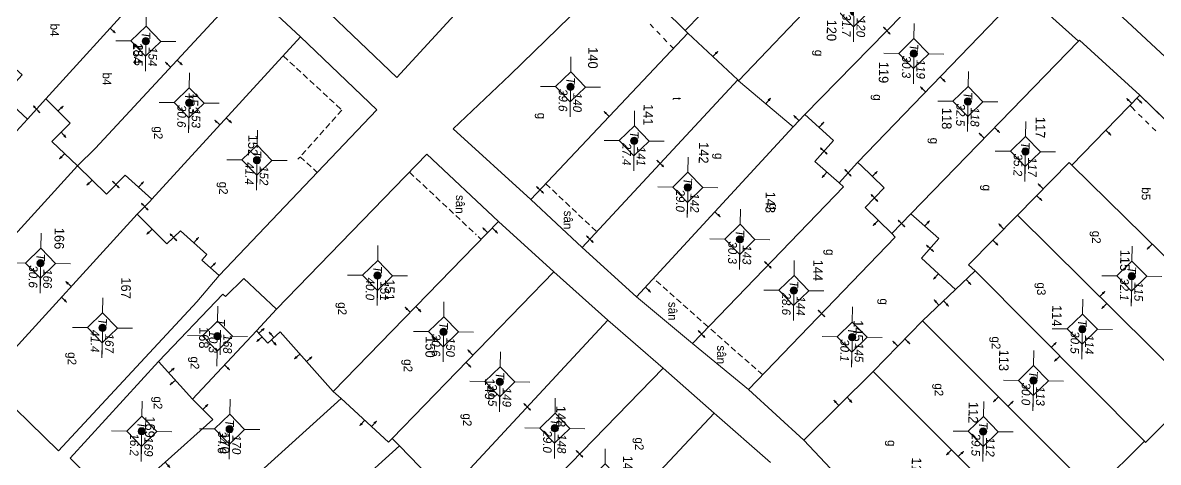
# Model space of a CAD drawing. Extents: x 601689 to 602595, y 1189742 to 1190763.
# Drawn here: x 602234.73 to 602281.96, y 1190273.75 to 1190292.01 of the extents above; entities that cross this region are included whole.
import ezdxf
from ezdxf.enums import TextEntityAlignment as Align

# ---------------------------------------------------------------- set-up
doc = ezdxf.new("R2010")
doc.units = 0
doc.header["$MEASUREMENT"] = 0
doc.linetypes.add('HIDDEN', pattern=[0.375, 0.25, -0.125])
for name, color, linetype in [('10', 250, 'Continuous'), ('11', 7, 'Continuous'), ('13', 7, 'Continuous'), ('14', 7, 'Continuous'), ('15', 7, 'Continuous'), ('16', 7, 'Continuous'), ('25', 7, 'Continuous'), ('53', 7, 'Continuous'), ('57', 7, 'Continuous')]:
    doc.layers.add(name, color=color, linetype=linetype)
doc.styles.add('TXT', font='vnshx.shx')

# ---------------------------------------------------------------- blocks, each defined once
blk = doc.blocks.new('NH3R')
at = {"layer": '16', "color": 7, "linetype": 'Continuous', "lineweight": 0}
for p, q in [((0, 0), (0.297, -0.005)), ((0.297, -0.005), (0.186, 0.031)), ((0.297, -0.005), (0.189, -0.033))]:
    blk.add_line(p, q, dxfattribs=at)
blk = doc.blocks.new('NH3')
at = {"layer": '16', "color": 7, "linetype": 'Continuous', "lineweight": 0}
for p, q in [((-0.199, -0.002), (-0.113, 0.021)), ((0.197, -0.012), (0.107, 0.015)), ((-0.199, -0.002), (0.197, -0.012)), ((-0.199, -0.002), (-0.116, -0.035)), ((0.197, -0.012), (0.104, -0.027))]:
    blk.add_line(p, q, dxfattribs=at)
blk = doc.blocks.new('*M394394394394')
at = {"layer": '13', "color": 3, "linetype": 'Continuous', "lineweight": 0}
blk.add_line((602556.585, 1189945.628), (602557.605, 1189945.628), dxfattribs=at)
at = {"layer": '13', "color": 3, "linetype": 'Continuous', "lineweight": 0, "style": 'TXT', "oblique": 7.6055}
blk.add_text('T', height=0.36, dxfattribs=at).set_placement((602556.388, 1189945.628), align=Align.MIDDLE_RIGHT)
for s, p in [('115', (602556.735, 1189945.928)), ('32.1', (602556.585, 1189945.328))]:
    blk.add_text(s, height=0.36, dxfattribs=at).set_placement(p, align=Align.MIDDLE_LEFT)
blk = doc.blocks.new('*M399399399399')
at = {"layer": '13', "color": 3, "linetype": 'Continuous', "lineweight": 0}
blk.add_line((602558.817, 1189943.605), (602559.837, 1189943.605), dxfattribs=at)
at = {"layer": '13', "color": 3, "linetype": 'Continuous', "lineweight": 0, "style": 'TXT', "oblique": 7.6055}
for s, p in [('114', (602558.967, 1189943.905)), ('30.5', (602558.817, 1189943.305))]:
    blk.add_text(s, height=0.36, dxfattribs=at).set_placement(p, align=Align.MIDDLE_LEFT)
blk.add_text('T', height=0.36, dxfattribs=at).set_placement((602558.62, 1189943.605), align=Align.MIDDLE_RIGHT)
blk = doc.blocks.new('*M403403403403')
at = {"layer": '13', "color": 3, "linetype": 'Continuous', "lineweight": 0}
blk.add_line((602560.985, 1189941.602), (602562.005, 1189941.602), dxfattribs=at)
at = {"layer": '13', "color": 3, "linetype": 'Continuous', "lineweight": 0, "style": 'TXT', "oblique": 7.6055}
for s, p in [('113', (602561.135, 1189941.902)), ('30.0', (602560.985, 1189941.302))]:
    blk.add_text(s, height=0.36, dxfattribs=at).set_placement(p, align=Align.MIDDLE_LEFT)
blk.add_text('T', height=0.36, dxfattribs=at).set_placement((602560.788, 1189941.602), align=Align.MIDDLE_RIGHT)
blk = doc.blocks.new('*M404404404404')
at = {"layer": '13', "color": 3, "linetype": 'Continuous', "lineweight": 0}
blk.add_line((602551.473, 1189941.129), (602552.493, 1189941.129), dxfattribs=at)
at = {"layer": '13', "color": 3, "linetype": 'Continuous', "lineweight": 0, "style": 'TXT', "oblique": 7.6055}
for s, p in [('117', (602551.623, 1189941.429)), ('35.2', (602551.473, 1189940.829))]:
    blk.add_text(s, height=0.36, dxfattribs=at).set_placement(p, align=Align.MIDDLE_LEFT)
blk.add_text('T', height=0.36, dxfattribs=at).set_placement((602551.276, 1189941.129), align=Align.MIDDLE_RIGHT)
blk = doc.blocks.new('*M408408408408')
at = {"layer": '13', "color": 3, "linetype": 'Continuous', "lineweight": 0}
blk.add_line((602563.13, 1189939.548), (602564.15, 1189939.548), dxfattribs=at)
at = {"layer": '13', "color": 3, "linetype": 'Continuous', "lineweight": 0, "style": 'TXT', "oblique": 7.6055}
blk.add_text('T', height=0.36, dxfattribs=at).set_placement((602562.933, 1189939.548), align=Align.MIDDLE_RIGHT)
for s, p in [('112', (602563.28, 1189939.848)), ('29.5', (602563.13, 1189939.248))]:
    blk.add_text(s, height=0.36, dxfattribs=at).set_placement(p, align=Align.MIDDLE_LEFT)
blk = doc.blocks.new('*M410410410410')
at = {"layer": '13', "color": 3, "linetype": 'Continuous', "lineweight": 0}
blk.add_line((602549.431, 1189938.712), (602550.451, 1189938.712), dxfattribs=at)
at = {"layer": '13', "color": 3, "linetype": 'Continuous', "lineweight": 0, "style": 'TXT', "oblique": 7.6055}
for s, p in [('118', (602549.581, 1189939.012)), ('32.5', (602549.431, 1189938.412))]:
    blk.add_text(s, height=0.36, dxfattribs=at).set_placement(p, align=Align.MIDDLE_LEFT)
blk.add_text('T', height=0.36, dxfattribs=at).set_placement((602549.234, 1189938.712), align=Align.MIDDLE_RIGHT)
blk = doc.blocks.new('*M416416416416')
at = {"layer": '13', "color": 3, "linetype": 'Continuous', "lineweight": 0}
blk.add_line((602547.474, 1189936.43), (602548.494, 1189936.43), dxfattribs=at)
at = {"layer": '13', "color": 3, "linetype": 'Continuous', "lineweight": 0, "style": 'TXT', "oblique": 7.6055}
for s, p in [('119', (602547.624, 1189936.73)), ('30.3', (602547.474, 1189936.13))]:
    blk.add_text(s, height=0.36, dxfattribs=at).set_placement(p, align=Align.MIDDLE_LEFT)
blk.add_text('T', height=0.36, dxfattribs=at).set_placement((602547.277, 1189936.43), align=Align.MIDDLE_RIGHT)
blk = doc.blocks.new('*M421421421421')
at = {"layer": '13', "color": 3, "linetype": 'Continuous', "lineweight": 0}
blk.add_line((602559.287, 1189934.036), (602560.307, 1189934.036), dxfattribs=at)
at = {"layer": '13', "color": 3, "linetype": 'Continuous', "lineweight": 0, "style": 'TXT', "oblique": 7.6055}
for s, p in [('145', (602559.437, 1189934.336)), ('30.1', (602559.287, 1189933.736))]:
    blk.add_text(s, height=0.36, dxfattribs=at).set_placement(p, align=Align.MIDDLE_LEFT)
blk.add_text('T', height=0.36, dxfattribs=at).set_placement((602559.09, 1189934.036), align=Align.MIDDLE_RIGHT)
blk = doc.blocks.new('*M422422422422')
at = {"layer": '13', "color": 3, "linetype": 'Continuous', "lineweight": 0}
blk.add_line((602545.777, 1189933.914), (602546.797, 1189933.914), dxfattribs=at)
at = {"layer": '13', "color": 3, "linetype": 'Continuous', "lineweight": 0, "style": 'TXT', "oblique": 7.6055}
blk.add_text('T', height=0.36, dxfattribs=at).set_placement((602545.58, 1189933.914), align=Align.MIDDLE_RIGHT)
for s, p in [('120', (602545.927, 1189934.214)), ('31.7', (602545.777, 1189933.614))]:
    blk.add_text(s, height=0.36, dxfattribs=at).set_placement(p, align=Align.MIDDLE_LEFT)
blk = doc.blocks.new('*M430430430430')
at = {"layer": '13', "color": 3, "linetype": 'Continuous', "lineweight": 0}
blk.add_line((602557.385, 1189931.584), (602558.405, 1189931.584), dxfattribs=at)
at = {"layer": '13', "color": 3, "linetype": 'Continuous', "lineweight": 0, "style": 'TXT', "oblique": 7.6055}
for s, p in [('144', (602557.535, 1189931.884)), ('28.6', (602557.385, 1189931.284))]:
    blk.add_text(s, height=0.36, dxfattribs=at).set_placement(p, align=Align.MIDDLE_LEFT)
blk.add_text('T', height=0.36, dxfattribs=at).set_placement((602557.188, 1189931.584), align=Align.MIDDLE_RIGHT)
blk = doc.blocks.new('*M435435435435')
at = {"layer": '13', "color": 3, "linetype": 'Continuous', "lineweight": 0}
blk.add_line((602555.294, 1189929.313), (602556.314, 1189929.313), dxfattribs=at)
at = {"layer": '13', "color": 3, "linetype": 'Continuous', "lineweight": 0, "style": 'TXT', "oblique": 7.6055}
for s, p in [('143', (602555.444, 1189929.613)), ('30.3', (602555.294, 1189929.013))]:
    blk.add_text(s, height=0.36, dxfattribs=at).set_placement(p, align=Align.MIDDLE_LEFT)
blk.add_text('T', height=0.36, dxfattribs=at).set_placement((602555.097, 1189929.313), align=Align.MIDDLE_RIGHT)
blk = doc.blocks.new('*M441441441441')
at = {"layer": '13', "color": 3, "linetype": 'Continuous', "lineweight": 0}
blk.add_line((602553.167, 1189927.111), (602554.187, 1189927.111), dxfattribs=at)
at = {"layer": '13', "color": 3, "linetype": 'Continuous', "lineweight": 0, "style": 'TXT', "oblique": 7.6055}
for s, p in [('142', (602553.317, 1189927.411)), ('29.0', (602553.167, 1189926.811))]:
    blk.add_text(s, height=0.36, dxfattribs=at).set_placement(p, align=Align.MIDDLE_LEFT)
blk.add_text('T', height=0.36, dxfattribs=at).set_placement((602552.97, 1189927.111), align=Align.MIDDLE_RIGHT)
blk = doc.blocks.new('*M450450450450')
at = {"layer": '13', "color": 3, "linetype": 'Continuous', "lineweight": 0}
blk.add_line((602551.264, 1189924.854), (602552.284, 1189924.854), dxfattribs=at)
at = {"layer": '13', "color": 3, "linetype": 'Continuous', "lineweight": 0, "style": 'TXT', "oblique": 7.6055}
blk.add_text('T', height=0.36, dxfattribs=at).set_placement((602551.067, 1189924.854), align=Align.MIDDLE_RIGHT)
for s, p in [('141', (602551.414, 1189925.154)), ('27.4', (602551.264, 1189924.554))]:
    blk.add_text(s, height=0.36, dxfattribs=at).set_placement(p, align=Align.MIDDLE_LEFT)
blk = doc.blocks.new('*M460460460460')
at = {"layer": '13', "color": 3, "linetype": 'Continuous', "lineweight": 0}
blk.add_line((602549.061, 1189922.173), (602550.081, 1189922.173), dxfattribs=at)
at = {"layer": '13', "color": 3, "linetype": 'Continuous', "lineweight": 0, "style": 'TXT', "oblique": 7.6055}
for s, p in [('140', (602549.211, 1189922.473)), ('39.6', (602549.061, 1189921.873))]:
    blk.add_text(s, height=0.36, dxfattribs=at).set_placement(p, align=Align.MIDDLE_LEFT)
blk.add_text('T', height=0.36, dxfattribs=at).set_placement((602548.864, 1189922.173), align=Align.MIDDLE_RIGHT)
blk = doc.blocks.new('*M462462462462')
at = {"layer": '13', "color": 3, "linetype": 'Continuous', "lineweight": 0}
blk.add_line((602563.255, 1189921.729), (602564.275, 1189921.729), dxfattribs=at)
at = {"layer": '13', "color": 3, "linetype": 'Continuous', "lineweight": 0, "style": 'TXT', "oblique": 7.6055}
for s, p in [('148', (602563.405, 1189922.029)), ('29.0', (602563.255, 1189921.429))]:
    blk.add_text(s, height=0.36, dxfattribs=at).set_placement(p, align=Align.MIDDLE_LEFT)
blk.add_text('T', height=0.36, dxfattribs=at).set_placement((602563.058, 1189921.729), align=Align.MIDDLE_RIGHT)
blk = doc.blocks.new('*M466466466466')
at = {"layer": '13', "color": 3, "linetype": 'Continuous', "lineweight": 0}
blk.add_line((602561.356, 1189919.418), (602562.376, 1189919.418), dxfattribs=at)
at = {"layer": '13', "color": 3, "linetype": 'Continuous', "lineweight": 0, "style": 'TXT', "oblique": 7.6055}
for s, p in [('149', (602561.506, 1189919.718)), ('30.5', (602561.356, 1189919.118))]:
    blk.add_text(s, height=0.36, dxfattribs=at).set_placement(p, align=Align.MIDDLE_LEFT)
blk.add_text('T', height=0.36, dxfattribs=at).set_placement((602561.159, 1189919.418), align=Align.MIDDLE_RIGHT)
blk = doc.blocks.new('*M473473473473')
at = {"layer": '13', "color": 3, "linetype": 'Continuous', "lineweight": 0}
blk.add_line((602559.313, 1189917.041), (602560.333, 1189917.041), dxfattribs=at)
at = {"layer": '13', "color": 3, "linetype": 'Continuous', "lineweight": 0, "style": 'TXT', "oblique": 7.6055}
for s, p in [('150', (602559.463, 1189917.341)), ('30.6', (602559.313, 1189916.741))]:
    blk.add_text(s, height=0.36, dxfattribs=at).set_placement(p, align=Align.MIDDLE_LEFT)
blk.add_text('T', height=0.36, dxfattribs=at).set_placement((602559.116, 1189917.041), align=Align.MIDDLE_RIGHT)
blk = doc.blocks.new('*M480480480480')
at = {"layer": '13', "color": 3, "linetype": 'Continuous', "lineweight": 0}
blk.add_line((602557.016, 1189914.265), (602558.036, 1189914.265), dxfattribs=at)
at = {"layer": '13', "color": 3, "linetype": 'Continuous', "lineweight": 0, "style": 'TXT', "oblique": 7.6055}
for s, p in [('151', (602557.166, 1189914.565)), ('40.0', (602557.016, 1189913.965))]:
    blk.add_text(s, height=0.36, dxfattribs=at).set_placement(p, align=Align.MIDDLE_LEFT)
blk.add_text('T', height=0.36, dxfattribs=at).set_placement((602556.819, 1189914.265), align=Align.MIDDLE_RIGHT)
blk = doc.blocks.new('*M493493493493')
at = {"layer": '13', "color": 3, "linetype": 'Continuous', "lineweight": 0}
blk.add_line((602552.296, 1189909.181), (602553.316, 1189909.181), dxfattribs=at)
at = {"layer": '13', "color": 3, "linetype": 'Continuous', "lineweight": 0, "style": 'TXT', "oblique": 7.6055}
for s, p in [('152', (602552.446, 1189909.481)), ('41.4', (602552.296, 1189908.881))]:
    blk.add_text(s, height=0.36, dxfattribs=at).set_placement(p, align=Align.MIDDLE_LEFT)
blk.add_text('T', height=0.36, dxfattribs=at).set_placement((602552.099, 1189909.181), align=Align.MIDDLE_RIGHT)
blk = doc.blocks.new('*M497497497497')
at = {"layer": '13', "color": 3, "linetype": 'Continuous', "lineweight": 0}
blk.add_line((602563.487, 1189908.206), (602564.507, 1189908.206), dxfattribs=at)
at = {"layer": '13', "color": 3, "linetype": 'Continuous', "lineweight": 0, "style": 'TXT', "oblique": 7.6055}
for s, p in [('170', (602563.637, 1189908.506)), ('34.6', (602563.487, 1189907.906))]:
    blk.add_text(s, height=0.36, dxfattribs=at).set_placement(p, align=Align.MIDDLE_LEFT)
blk.add_text('T', height=0.36, dxfattribs=at).set_placement((602563.29, 1189908.206), align=Align.MIDDLE_RIGHT)
blk = doc.blocks.new('*M498498498498')
at = {"layer": '13', "color": 3, "linetype": 'Continuous', "lineweight": 0}
blk.add_line((602559.629, 1189907.642), (602560.649, 1189907.642), dxfattribs=at)
at = {"layer": '13', "color": 3, "linetype": 'Continuous', "lineweight": 0, "style": 'TXT', "oblique": 7.6055}
for s, p in [('168', (602559.779, 1189907.942)), ('10.3', (602559.629, 1189907.342))]:
    blk.add_text(s, height=0.36, dxfattribs=at).set_placement(p, align=Align.MIDDLE_LEFT)
blk.add_text('T', height=0.36, dxfattribs=at).set_placement((602559.432, 1189907.642), align=Align.MIDDLE_RIGHT)
blk = doc.blocks.new('*M502502502502')
at = {"layer": '13', "color": 3, "linetype": 'Continuous', "lineweight": 0}
blk.add_line((602549.956, 1189906.324), (602550.976, 1189906.324), dxfattribs=at)
at = {"layer": '13', "color": 3, "linetype": 'Continuous', "lineweight": 0, "style": 'TXT', "oblique": 7.6055}
for s, p in [('153', (602550.106, 1189906.624)), ('30.6', (602549.956, 1189906.024))]:
    blk.add_text(s, height=0.36, dxfattribs=at).set_placement(p, align=Align.MIDDLE_LEFT)
blk.add_text('T', height=0.36, dxfattribs=at).set_placement((602549.759, 1189906.324), align=Align.MIDDLE_RIGHT)
blk = doc.blocks.new('*M507507507507')
at = {"layer": '13', "color": 3, "linetype": 'Continuous', "lineweight": 0}
blk.add_line((602563.63, 1189904.551), (602564.65, 1189904.551), dxfattribs=at)
at = {"layer": '13', "color": 3, "linetype": 'Continuous', "lineweight": 0, "style": 'TXT', "oblique": 7.6055}
blk.add_text('T', height=0.36, dxfattribs=at).set_placement((602563.433, 1189904.551), align=Align.MIDDLE_RIGHT)
for s, p in [('169', (602563.78, 1189904.851)), ('16.2', (602563.63, 1189904.251))]:
    blk.add_text(s, height=0.36, dxfattribs=at).set_placement(p, align=Align.MIDDLE_LEFT)
blk = doc.blocks.new('*M509509509509')
at = {"layer": '13', "color": 3, "linetype": 'Continuous', "lineweight": 0}
blk.add_line((602547.422, 1189904.487), (602548.442, 1189904.487), dxfattribs=at)
at = {"layer": '13', "color": 3, "linetype": 'Continuous', "lineweight": 0, "style": 'TXT', "oblique": 7.6055}
blk.add_text('T', height=0.36, dxfattribs=at).set_placement((602547.225, 1189904.487), align=Align.MIDDLE_RIGHT)
for s, p in [('154', (602547.572, 1189904.787)), ('28.5', (602547.422, 1189904.187))]:
    blk.add_text(s, height=0.36, dxfattribs=at).set_placement(p, align=Align.MIDDLE_LEFT)
blk = doc.blocks.new('*M511511511511')
at = {"layer": '13', "color": 3, "linetype": 'Continuous', "lineweight": 0}
blk.add_line((602559.353, 1189902.856), (602560.373, 1189902.856), dxfattribs=at)
at = {"layer": '13', "color": 3, "linetype": 'Continuous', "lineweight": 0, "style": 'TXT', "oblique": 7.6055}
for s, p in [('167', (602559.503, 1189903.156)), ('41.4', (602559.353, 1189902.556))]:
    blk.add_text(s, height=0.36, dxfattribs=at).set_placement(p, align=Align.MIDDLE_LEFT)
blk.add_text('T', height=0.36, dxfattribs=at).set_placement((602559.156, 1189902.856), align=Align.MIDDLE_RIGHT)
blk = doc.blocks.new('*M517517517517')
at = {"layer": '13', "color": 3, "linetype": 'Continuous', "lineweight": 0}
blk.add_line((602556.709, 1189900.245), (602557.729, 1189900.245), dxfattribs=at)
at = {"layer": '13', "color": 3, "linetype": 'Continuous', "lineweight": 0, "style": 'TXT', "oblique": 7.6055}
blk.add_text('T', height=0.36, dxfattribs=at).set_placement((602556.512, 1189900.245), align=Align.MIDDLE_RIGHT)
for s, p in [('166', (602556.859, 1189900.545)), ('30.6', (602556.709, 1189899.945))]:
    blk.add_text(s, height=0.36, dxfattribs=at).set_placement(p, align=Align.MIDDLE_LEFT)
blk = doc.blocks.new('CENTRD')
at = {"layer": '11', "linetype": 'Continuous', "lineweight": 0}
h = blk.add_hatch(color=2, dxfattribs=at)
edge = h.paths.add_edge_path()
edge.add_arc((0, 0), 0.15, 0, 360)
at = {"layer": '11', "color": 2, "linetype": 'Continuous', "lineweight": 0}
for p, q in [((0, 1.25), (0, 0.625)), ((0, 0.625), (-0.625, 0)), ((0.625, 0), (0, 0.625)), ((-0.625, 0), (-1.25, 0)), ((-0.625, 0), (0, -0.625)), ((0, -0.625), (0.625, 0)), ((1.25, 0), (0.625, 0)), ((0, -0.625), (0, -1.25))]:
    blk.add_line(p, q, dxfattribs=at)
blk.add_circle((0, 0), 0.15, dxfattribs=at)

msp = doc.modelspace()

# ---------------------------------------------------------------- linework, layer by layer
at = {"layer": '10', "color": 7, "linetype": 'Continuous', "lineweight": 0}
for p, q in [((602269.408, 1190299.096), (602262.287, 1190291.683)), ((602264.508, 1190289.602), (602271.763, 1190297.214)), ((602241.799, 1190295.565), (602235.697, 1190288.848)), ((602274.095, 1190295.172), (602267.259, 1190288.205)), ((602246.292, 1190291.423), (602244.011, 1190293.544)), ((602276.33, 1190293.321), (602269.452, 1190286.204)), ((602278.641, 1190291.239), (602276.33, 1190293.321)), ((602262.395, 1190291.571), (602255.86, 1190284.661)), ((602262.287, 1190291.683), (602262.395, 1190291.571)), ((602262.395, 1190291.571), (602264.469, 1190289.643)), ((602246.292, 1190291.423), (602240.11, 1190284.677)), ((602271.672, 1190284.074), (602278.641, 1190291.239)), ((602258.003, 1190282.671), (602264.469, 1190289.643)), ((602264.469, 1190289.643), (602264.508, 1190289.602)), ((602264.508, 1190289.602), (602266.782, 1190287.691)), ((602235.697, 1190288.848), (602234.935, 1190288.009)), ((602281.191, 1190289.004), (602278.37, 1190286.093)), ((602267.259, 1190288.205), (602266.782, 1190287.691)), ((602228.641, 1190281.154), (602234.935, 1190288.009)), ((602266.782, 1190287.691), (602260.255, 1190280.62)), ((602237.019, 1190286.059), (602230.846, 1190279.314)), ((602269.452, 1190286.204), (602268.691, 1190285.365)), ((602255.86, 1190284.661), (602258.003, 1190282.671)), ((602239.491, 1190284.055), (602233.196, 1190277.162)), ((602270.881, 1190283.255), (602271.672, 1190284.074)), ((602283.542, 1190276.661), (602276.102, 1190284.013)), ((602254.528, 1190283.75), (602247.651, 1190276.693)), ((602254.528, 1190283.75), (602256.819, 1190281.668)), ((602258.003, 1190282.671), (602260.255, 1190280.62)), ((602256.819, 1190281.668), (602250.094, 1190274.739)), ((602256.819, 1190281.668), (602259.072, 1190279.656)), ((602274.34, 1190281.708), (602273.53, 1190280.928)), ((602281.384, 1190274.621), (602274.34, 1190281.708)), ((602262.588, 1190278.688), (602260.255, 1190280.62)), ((602273.53, 1190280.928), (602272.152, 1190279.627)), ((602244.455, 1190279.217), (602245.287, 1190280.105)), ((602259.072, 1190279.656), (602252.352, 1190272.428)), ((602259.072, 1190279.656), (602261.374, 1190277.655)), ((602241.795, 1190276.374), (602244.455, 1190279.217)), ((602272.152, 1190279.627), (602270.103, 1190277.525)), ((602272.152, 1190279.627), (602279.265, 1190272.529)), ((602264.923, 1190276.766), (602262.588, 1190278.688)), ((602240.377, 1190277.943), (602241.795, 1190276.374)), ((602261.374, 1190277.655), (602254.406, 1190270.52)), ((602261.374, 1190277.655), (602263.489, 1190275.796)), ((602270.103, 1190277.525), (602267.223, 1190274.674)), ((602270.103, 1190277.525), (602277.196, 1190270.448)), ((602247.977, 1190276.399), (602240.666, 1190269.808)), ((602247.977, 1190276.399), (602247.651, 1190276.693)), ((602267.223, 1190274.674), (602264.923, 1190276.766)), ((602256.588, 1190268.43), (602263.489, 1190275.796)), ((602263.489, 1190275.796), (602265.831, 1190273.733)), ((602250.399, 1190274.426), (602250.094, 1190274.739)), ((602279.265, 1190272.529), (602281.384, 1190274.621)), ((602250.399, 1190274.426), (602243.038, 1190267.806)), ((602252.352, 1190272.428), (602250.399, 1190274.426))]:
    msp.add_line(p, q, dxfattribs=at)
for points in [[(602247.291, 1190292.769), (602247.21, 1190292.67), (602250.299, 1190289.738), (602253.497, 1190293.224), (602256.839, 1190296.929)], [(602259.471, 1190294.192), (602259.633, 1190294.31), (602262.287, 1190291.683)], [(602259.471, 1190294.192), (602255.001, 1190289.843), (602252.641, 1190287.605), (602255.86, 1190284.661)], [(602244.011, 1190293.544), (602237.758, 1190286.799), (602237.019, 1190286.059)], [(602242.906, 1190281.508), (602249.461, 1190288.399), (602246.292, 1190291.423)], [(602278.641, 1190291.239), (602278.682, 1190291.289), (602281.191, 1190289.004)], [(602233.465, 1190290.958), (602234.71, 1190289.841), (602233.908, 1190288.963), (602234.935, 1190288.009)], [(602235.697, 1190288.848), (602236.712, 1190287.844), (602235.942, 1190287.074), (602237.019, 1190286.059)], [(602285.614, 1190278.963), (602288.343, 1190281.845), (602288.296, 1190282.086), (602281.191, 1190289.004)], [(602267.259, 1190288.205), (602268.454, 1190287.119), (602267.672, 1190286.239), (602268.691, 1190285.365)], [(602254.528, 1190283.75), (602251.546, 1190286.55), (602245.287, 1190280.105)], [(602237.019, 1190286.059), (602238.213, 1190284.883), (602238.993, 1190285.682), (602240.11, 1190284.677)], [(602269.452, 1190286.204), (602269.571, 1190286.103), (602270.558, 1190285.149), (602269.766, 1190284.33), (602270.881, 1190283.255)], [(602276.102, 1190284.013), (602278.252, 1190286.204), (602278.37, 1190286.093)], [(602278.37, 1190286.093), (602285.041, 1190279.55), (602285.614, 1190278.963)], [(602262.588, 1190278.688), (602268.868, 1190285.193), (602268.691, 1190285.365)], [(602240.11, 1190284.677), (602240.028, 1190284.578), (602239.491, 1190284.055)], [(602239.491, 1190284.055), (602240.734, 1190282.819), (602241.292, 1190283.371), (602242.388, 1190282.376), (602242.185, 1190282.149), (602242.906, 1190281.508)], [(602271.672, 1190284.074), (602272.829, 1190283.048), (602272.108, 1190282.228), (602273.53, 1190280.928)], [(602276.102, 1190284.013), (602274.064, 1190281.951), (602274.34, 1190281.708)], [(602264.923, 1190276.766), (602271.019, 1190283.103), (602270.881, 1190283.255)], [(602233.196, 1190277.162), (602236.216, 1190274.22), (602241.971, 1190280.412), (602242.906, 1190281.508)], [(602240.377, 1190277.943), (602243.056, 1190280.736), (602243.165, 1190280.635), (602243.934, 1190281.384), (602245.287, 1190280.105)], [(602244.455, 1190279.217), (602244.928, 1190278.701), (602245.435, 1190279.173), (602247.651, 1190276.693)], [(602238.675, 1190271.986), (602236.712, 1190273.923), (602240.377, 1190277.943)], [(602238.675, 1190271.986), (602242.644, 1190275.521), (602241.795, 1190276.374)], [(602250.094, 1190274.739), (602249.951, 1190274.591), (602247.977, 1190276.399)], [(602281.384, 1190274.621), (602281.433, 1190274.57), (602283.542, 1190276.661)], [(602277.196, 1190270.448), (602277.324, 1190270.326), (602274.898, 1190267.709), (602274.387, 1190267.586), (602273.705, 1190268.206), (602269.422, 1190272.324), (602267.223, 1190274.674)]]:
    msp.add_lwpolyline(points, dxfattribs=at)
at = {"layer": '14', "color": 6, "linetype": 'HIDDEN', "lineweight": 0}
for p, q in [((602260.969, 1190291.801), (602260.831, 1190291.953)), ((602261.244, 1190291.518), (602261.106, 1190291.659)), ((602261.52, 1190291.224), (602261.382, 1190291.376)), ((602261.796, 1190290.94), (602261.658, 1190291.082)), ((602245.572, 1190290.632), (602248.01, 1190288.379)), ((602248.01, 1190288.379), (602246.183, 1190286.344)), ((602280.864, 1190288.499), (602280.785, 1190288.589)), ((602281.002, 1190288.357), (602280.864, 1190288.499)), ((602281.289, 1190288.073), (602281.141, 1190288.215)), ((602281.575, 1190287.798), (602281.426, 1190287.931)), ((602281.86, 1190287.514), (602281.713, 1190287.656)), ((602246.274, 1190286.443), (602246.985, 1190285.792)), ((602250.825, 1190285.8), (602253.6, 1190283.202)), ((602256.489, 1190285.322), (602258.612, 1190283.323)), ((602253.679, 1190283.131), (602253.807, 1190283.009)), ((602263.238, 1190279.38), (602260.965, 1190281.391)), ((602265.511, 1190277.379), (602263.238, 1190279.38))]:
    msp.add_line(p, q, dxfattribs=at)
at = {"layer": '25', "color": 7, "linetype": 'Continuous', "lineweight": 0}
for p, q in [((602278.641, 1190291.239), (602276.33, 1190293.321)), ((602278.641, 1190291.239), (602278.682, 1190291.289)), ((602281.191, 1190289.004), (602278.682, 1190291.289)), ((602288.296, 1190282.086), (602281.191, 1190289.004))]:
    msp.add_line(p, q, dxfattribs=at)
at = {"layer": '57', "color": 172, "linetype": 'Continuous', "lineweight": 0}
msp.add_lwpolyline([(602283.418, 1190289.514), (602279.518, 1190293.137), (602271.62, 1190300.645), (602266.892, 1190305.18)], dxfattribs=at)

# ---------------------------------------------------------------- block references
at = {"layer": '11', "color": 2, "linetype": 'Continuous', "lineweight": 0, "rotation": 269.1680420500809}
for p in [(602269.302, 1190292.461), (602239.854, 1190291.244), (602271.793, 1190290.728), (602257.515, 1190289.348), (602241.654, 1190288.683), (602274.046, 1190288.738), (602260.163, 1190287.106), (602276.434, 1190286.661), (602244.477, 1190286.302), (602262.392, 1190285.171), (602264.563, 1190283.012), (602235.478, 1190282.019), (602249.492, 1190281.509), (602280.858, 1190281.484), (602266.804, 1190280.888), (602238.05, 1190279.337), (602242.832, 1190278.992), (602252.234, 1190279.171), (602269.228, 1190278.951), (602278.803, 1190279.282), (602254.581, 1190277.094), (602276.768, 1190277.143), (602243.34, 1190275.126), (602256.864, 1190275.162), (602239.683, 1190275.036), (602274.683, 1190275.028), (602258.946, 1190273.057)]:
    msp.add_blockref('CENTRD', p, dxfattribs=at)
at = {"layer": '13', "color": 3, "linetype": 'Continuous', "lineweight": 0, "rotation": 269.1680420500809}
for name, p in [('*M422422422422', (-578790.27, 1810052.359)), ('*M509509509509', (-578790.27, 1810052.359)), ('*M416416416416', (-578790.27, 1810052.359)), ('*M460460460460', (-578790.27, 1810052.359)), ('*M410410410410', (-578790.27, 1810052.359)), ('*M502502502502', (-578790.27, 1810052.359)), ('*M450450450450', (-578790.27, 1810052.359)), ('*M404404404404', (-578790.27, 1810052.359)), ('*M493493493493', (-578790.27, 1810052.359)), ('*M441441441441', (-578790.27, 1810052.359)), ('*M435435435435', (-578790.27, 1810052.359)), ('*M517517517517', (-578790.27, 1810052.359)), ('*M480480480480', (-578790.27, 1810052.359)), ('*M394394394394', (-578790.27, 1810052.359)), ('*M430430430430', (-578790.27, 1810052.359)), ('*M511511511511', (-578790.27, 1810052.359)), ('*M498498498498', (-578790.136, 1810052.678)), ('*M473473473473', (-578790.27, 1810052.359)), ('*M421421421421', (-578790.27, 1810052.359)), ('*M399399399399', (-578790.27, 1810052.359)), ('*M466466466466', (-578790.27, 1810052.359)), ('*M403403403403', (-578790.27, 1810052.359)), ('*M507507507507', (-578790.27, 1810052.359)), ('*M497497497497', (-578790.27, 1810052.359)), ('*M462462462462', (-578790.27, 1810052.359)), ('*M408408408408', (-578790.27, 1810052.359))]:
    msp.add_blockref(name, p, dxfattribs=at)
at = {"layer": '16', "color": 7, "linetype": 'Continuous', "lineweight": 0}
for name, p, rotation in [('NH3R', (602238.367, 1190291.791), 317.7447059361169), ('NH3', (602270.677, 1190291.688), 315.5442559109352), ('NH3R', (602240.885, 1190290.166), 137.158519188202), ('NH3R', (602241.149, 1190290.463), 317.1585191882021), ('NH3R', (602272.891, 1190289.768), 315.9783415031484), ('NH3R', (602272.282, 1190289.136), 135.9783415031482), ('NH3R', (602265.645, 1190288.647), 49.95045813188855), ('NH3R', (602280.856, 1190288.658), 135.5350097313863), ('NH3R', (602281.069, 1190288.876), 315.9120895555149), ('NH3', (602235.321, 1190288.423), 314.7236532311189), ('NH3R', (602236.2, 1190288.341), 45.35592792797625), ('NH3R', (602279.781, 1190287.553), 315.9120895555149), ('NH3', (602268.058, 1190286.684), 318.3496172508076), ('NH3', (602261.241, 1190286.157), 137.158519188202), ('NH3R', (602268.176, 1190285.802), 229.3524959886261), ('NH3', (602269.066, 1190285.78), 314.7236532311189), ('NH3R', (602270.064, 1190285.626), 45.97871863354597), ('NH3R', (602237.62, 1190285.471), 225.4221605004541), ('NH3R', (602277.177, 1190285.109), 135.5350097313863), ('NH3', (602256.245, 1190285.066), 137.158519188202), ('NH3', (602270.162, 1190284.735), 315.9974044589259), ('NH3R', (602276.904, 1190284.833), 315.9120895555149), ('NH3', (602239.815, 1190284.371), 314.7236532311189), ('NH3R', (602240.113, 1190283.437), 225.1389297005461), ('NH3R', (602254.081, 1190283.285), 135.742602416161), ('NH3R', (602254.274, 1190283.482), 315.7426024161611), ('NH3', (602271.278, 1190283.669), 135.9974044589258), ('NH3R', (602272.246, 1190283.556), 48.40636706679386), ('NH3R', (602275.535, 1190283.441), 135.5350097313863), ('NH3', (602241.008, 1190283.095), 314.7236532311189), ('NH3R', (602241.845, 1190282.873), 47.772490758042), ('NH3', (602258.318, 1190283.018), 137.158519188202), ('NH3', (602272.464, 1190282.633), 138.6706965524491), ('NH3', (602265.723, 1190281.946), 136.0064675474273), ('NH3R', (602272.818, 1190281.578), 227.5840455940237), ('NH3R', (602236.75, 1190281.053), 137.6029454605746), ('NH3R', (602273.965, 1190281.352), 313.3558359684073), ('NH3R', (602236.343, 1190280.608), 317.6029454605747), ('NH3R', (602250.846, 1190279.98), 135.742602416161), ('NH3R', (602251.089, 1190280.216), 315.7426024161611), ('NH3R', (602272.84, 1190280.277), 133.3558359684071), ('NH3R', (602273.033, 1190280.456), 313.3558359684073), ('NH3', (602262.964, 1190279.074), 136.0064675474273), ('NH3R', (602245.181, 1190278.937), 133.0441253858692), ('NH3R', (602245.08, 1190278.838), 313.0441253858692), ('NH3R', (602271.127, 1190278.571), 135.733356404652), ('NH3R', (602271.422, 1190278.877), 315.733356404652), ('NH3R', (602277.507, 1190278.523), 44.81817634388518), ('NH3R', (602246.262, 1190278.242), 221.7796789916185), ('NH3R', (602253.461, 1190278.204), 135.8464090039775), ('NH3R', (602246.538, 1190277.938), 41.77967899161853), ('NH3R', (602253.167, 1190277.908), 315.8464090039775), ('NH3R', (602277.862, 1190278.159), 224.8181763438851), ('NH3R', (602240.81, 1190277.467), 42.1010188911542), ('NH3R', (602241.087, 1190277.163), 222.1010188911542), ('NH3R', (602242.22, 1190275.948), 44.89345738147674), ('NH3', (602257.885, 1190274.093), 135.6859844859611)]:
    msp.add_blockref(name, p, dxfattribs=dict(at, rotation=rotation))
for name, p, xscale, yscale, rotation in [('NH3R', (602263.432, 1190290.607), 1.000002842393399, 1.000002842393399, 47.07350205148498), ('NH3R', (602259.128, 1190288.116), 1.000001006706314, 1.000001006706314, 136.601345625823), ('NH3R', (602267.016, 1190287.948), 0.9999985721974466, 0.9999985721974466, 137.1020391118353), ('NH3R', (602242.942, 1190287.758), 0.9999981260785265, 0.9999981260785265, 137.4986305810635), ('NH3R', (602243.196, 1190288.055), 0.9999981260785265, 0.9999981260785265, 317.4986305810636), ('NH3R', (602267.852, 1190287.667), 1.000002741009593, 1.000002741009593, 47.72598269791882), ('NH3R', (602236.328, 1190287.459), 1.000001448812392, 1.000001448812392, 314.9594923611118), ('NH3R', (602274.726, 1190287.213), 0.9999983710010584, 0.9999983710010584, 135.7990370415312), ('NH3R', (602275.152, 1190287.657), 0.9999983710010584, 0.9999983710010584, 315.7990370415312), ('NH3R', (602236.475, 1190286.567), 0.9999985791038476, 0.9999985791038476, 226.67688565736), ('NH3', (602238.598, 1190285.288), 1.000001254121809, 1.000001254121809, 135.6669216014865), ('NH3R', (602239.556, 1190285.184), 1.000001119214234, 1.000001119214234, 47.99973627628177), ('NH3R', (602263.524, 1190284.156), 0.9999977245745808, 0.9999977245745808, 317.2903985679903), ('NH3R', (602270.319, 1190283.792), 1.000001334493887, 1.000001334493887, 226.0449705258783), ('NH3R', (602275.088, 1190282.977), 0.9999988026240196, 0.9999988026240196, 315.3366809565839), ('NH3R', (602281.706, 1190282.816), 0.9999977709136436, 0.9999977709136436, 225.5540724552846), ('NH3R', (602242.551, 1190281.823), 1.000001170789849, 1.000001170789849, 48.42509085137418), ('NH3R', (602260.63, 1190281.026), 0.9999977245745808, 0.9999977245745808, 317.2903985679903), ('NH3R', (602279.526, 1190280.636), 0.9999989369572776, 0.9999989369572776, 45.33705819735142), ('NH3R', (602279.822, 1190280.342), 0.9999989369572772, 0.9999989369572772, 225.3370581973515), ('NH3', (602267.966, 1190279.935), 1.000001044881162, 1.000001044881162, 316.1012226128151), ('NH3R', (602244.554, 1190279.116), 0.999998225641332, 0.999998225641332, 42.4787264731363), ('NH3R', (602244.691, 1190278.964), 0.999998225641332, 0.999998225641332, 222.4787264731364), ('NH3R', (602243.125, 1190277.796), 1.000001207902172, 1.000001207902172, 316.9225839998703), ('NH3R', (602269.019, 1190276.46), 1.000002744869356, 1.000002744869356, 313.0162018372552), ('NH3R', (602275.318, 1190276.464), 1.00000176500968, 1.00000176500968, 225.0632658667472), ('NH3', (602255.712, 1190276.043), 1.000001503065974, 1.000001503065974, 137.083139987792), ('NH3R', (602268.673, 1190276.104), 1.000002744869356, 1.000002744869356, 133.0162018372551), ('NH3R', (602275.714, 1190276.078), 1.00000176500968, 1.00000176500968, 45.06326586674717), ('NH3R', (602248.964, 1190275.496), 1.000001046149683, 1.000001046149683, 227.5466225393385), ('NH3R', (602249.241, 1190275.242), 1.000001046149683, 1.000001046149683, 47.54662253933846), ('NH3R', (602273.368, 1190274.26), 1.00000176500968, 1.00000176500968, 225.0632658667472), ('NH3R', (602273.644, 1190273.986), 1.00000176500968, 1.00000176500968, 45.06326586674717), ('NH3R', (602240.659, 1190273.759), 0.9999974784158928, 0.9999974784158928, 311.704139048329)]:
    msp.add_blockref(name, p, dxfattribs=dict(at, xscale=xscale, yscale=yscale, rotation=rotation))

# ---------------------------------------------------------------- texts
at = {"layer": '15', "color": 7, "linetype": 'Continuous', "lineweight": 0, "style": 'TXT'}
for s, p in [('b4', (602235.886, 1190291.708)), ('g', (602267.674, 1190290.752)), ('b4', (602238.059, 1190289.678)), ('t', (602261.768, 1190288.86)), ('g', (602270.109, 1190288.908)), ('g', (602256.138, 1190288.14)), ('g2', (602240.197, 1190287.439)), ('g', (602272.475, 1190287.105)), ('g', (602263.515, 1190286.468)), ('g2', (602242.906, 1190285.142)), ('g', (602274.658, 1190285.156)), ('b5', (602281.275, 1190284.907)), ('s%%169n', (602252.748, 1190284.469)), ('g', (602265.786, 1190284.377)), ('s%%169n', (602257.239, 1190283.817)), ('g2', (602279.21, 1190283.103)), ('g', (602268.141, 1190282.475)), ('g3', (602276.92, 1190280.955)), ('g2', (602247.848, 1190280.133)), ('s%%169n', (602261.587, 1190280.027)), ('g', (602270.382, 1190280.423)), ('g2', (602275.039, 1190278.71)), ('g2', (602236.609, 1190278.057)), ('s%%169n', (602263.612, 1190278.219)), ('g2', (602241.717, 1190277.878)), ('g2', (602250.585, 1190277.766)), ('g2', (602272.663, 1190276.764)), ('g2', (602240.183, 1190276.218)), ('g2', (602253.044, 1190275.512)), ('g2', (602260.202, 1190274.514)), ('g', (602270.702, 1190274.539))]:
    msp.add_text(s, height=0.36, rotation=269.2144, dxfattribs=at).set_placement(p, align=Align.CENTER)
at = {"layer": '53', "color": 200, "linetype": 'Continuous', "lineweight": 0, "style": 'TXT'}
for s, p in [('120', (602268.383, 1190292.14)), ('154', (602239.528, 1190291.175)), ('140', (602258.458, 1190290.996)), ('119', (602270.549, 1190290.39)), ('153', (602241.84, 1190289.114)), ('141', (602260.755, 1190288.634)), ('118', (602273.173, 1190288.474)), ('117', (602277.068, 1190288.1)), ('152', (602244.316, 1190287.359)), ('142', (602263.063, 1190287.052)), ('143', (602265.835, 1190284.994)), ('166', (602236.263, 1190283.49)), ('115', (602280.583, 1190282.581)), ('144', (602267.816, 1190282.167)), ('167', (602239.035, 1190281.432)), ('151', (602250.005, 1190281.351)), ('114', (602277.751, 1190280.28)), ('168', (602242.277, 1190279.367)), ('145', (602269.492, 1190279.654)), ('150', (602251.692, 1190278.987)), ('113', (602275.546, 1190278.431)), ('149', (602254.168, 1190277.233)), ('148', (602257.123, 1190276.093)), ('112', (602274.276, 1190276.258)), ('169', (602240.036, 1190275.657)), ('170', (602243.137, 1190274.995)), ('147', (602259.904, 1190274.025)), ('111', (602271.914, 1190273.95))]:
    msp.add_text(s, height=0.4, rotation=269.2144, dxfattribs=at).set_placement(p, align=Align.MIDDLE_LEFT)

doc.saveas('drawing.dxf')
